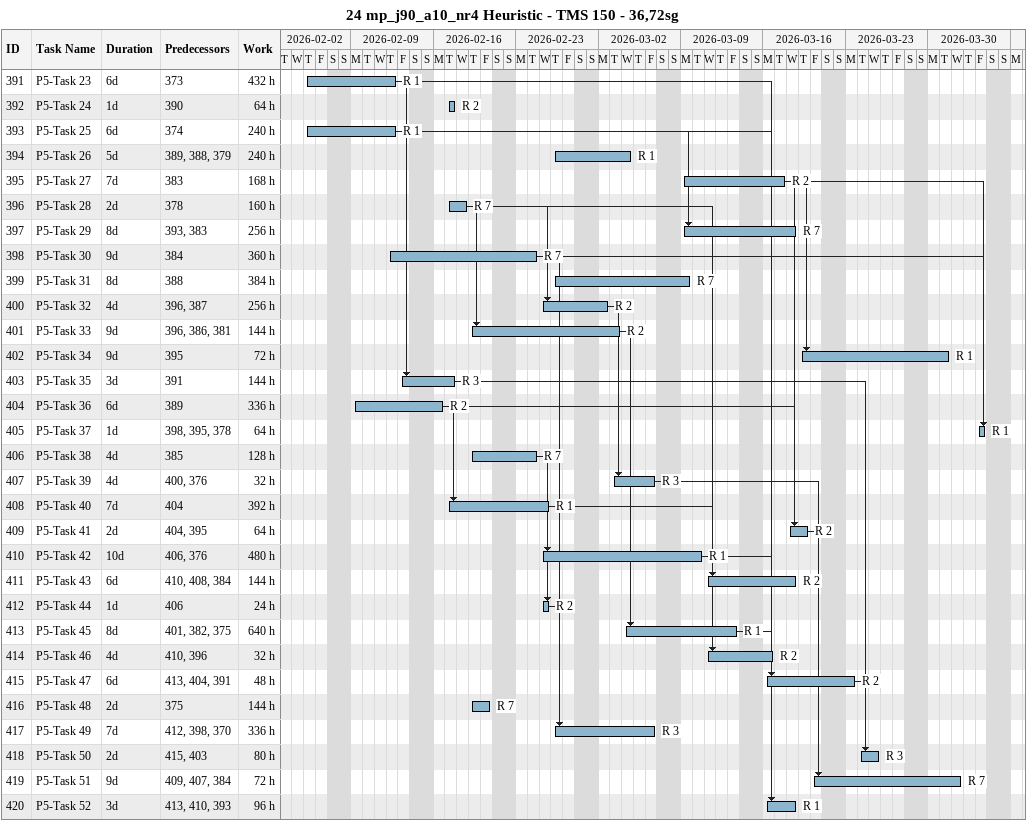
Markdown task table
24 mp_j90_a10_nr4 Heuristic - TMS 150 - 36,72sg

| ID | Task | Duration | Start | Finish | Predecessors | Resources | Work (h) |
|---|---|---|---|---|---|---|---|
| 391 | P5-Task 23 | 6d | 2026-02-05 | 2026-02-12 | 373 | R 1 | 432 |
| 392 | P5-Task 24 | 1d | 2026-02-17 | 2026-02-17 | 390 | R 2 | 64 |
| 393 | P5-Task 25 | 6d | 2026-02-05 | 2026-02-12 | 374 | R 1 | 240 |
| 394 | P5-Task 26 | 5d | 2026-02-26 | 2026-03-04 | 389, 388, 379 | R 1 | 240 |
| 395 | P5-Task 27 | 7d | 2026-03-09 | 2026-03-17 | 383 | R 2 | 168 |
| 396 | P5-Task 28 | 2d | 2026-02-17 | 2026-02-18 | 378 | R 7 | 160 |
| 397 | P5-Task 29 | 8d | 2026-03-09 | 2026-03-18 | 393, 383 | R 7 | 256 |
| 398 | P5-Task 30 | 9d | 2026-02-12 | 2026-02-24 | 384 | R 7 | 360 |
| 399 | P5-Task 31 | 8d | 2026-02-26 | 2026-03-09 | 388 | R 7 | 384 |
| 400 | P5-Task 32 | 4d | 2026-02-25 | 2026-03-02 | 396, 387 | R 2 | 256 |
| 401 | P5-Task 33 | 9d | 2026-02-19 | 2026-03-03 | 396, 386, 381 | R 2 | 144 |
| 402 | P5-Task 34 | 9d | 2026-03-19 | 2026-03-31 | 395 | R 1 | 72 |
| 403 | P5-Task 35 | 3d | 2026-02-13 | 2026-02-17 | 391 | R 3 | 144 |
| 404 | P5-Task 36 | 6d | 2026-02-09 | 2026-02-16 | 389 | R 2 | 336 |
| 405 | P5-Task 37 | 1d | 2026-04-03 | 2026-04-03 | 398, 395, 378 | R 1 | 64 |
| 406 | P5-Task 38 | 4d | 2026-02-19 | 2026-02-24 | 385 | R 7 | 128 |
| 407 | P5-Task 39 | 4d | 2026-03-03 | 2026-03-06 | 400, 376 | R 3 | 32 |
| 408 | P5-Task 40 | 7d | 2026-02-17 | 2026-02-25 | 404 | R 1 | 392 |
| 409 | P5-Task 41 | 2d | 2026-03-18 | 2026-03-19 | 404, 395 | R 2 | 64 |
| 410 | P5-Task 42 | 10d | 2026-02-25 | 2026-03-10 | 406, 376 | R 1 | 480 |
| 411 | P5-Task 43 | 6d | 2026-03-11 | 2026-03-18 | 410, 408, 384 | R 2 | 144 |
| 412 | P5-Task 44 | 1d | 2026-02-25 | 2026-02-25 | 406 | R 2 | 24 |
| 413 | P5-Task 45 | 8d | 2026-03-04 | 2026-03-13 | 401, 382, 375 | R 1 | 640 |
| 414 | P5-Task 46 | 4d | 2026-03-11 | 2026-03-16 | 410, 396 | R 2 | 32 |
| 415 | P5-Task 47 | 6d | 2026-03-16 | 2026-03-23 | 413, 404, 391 | R 2 | 48 |
| 416 | P5-Task 48 | 2d | 2026-02-19 | 2026-02-20 | 375 | R 7 | 144 |
| 417 | P5-Task 49 | 7d | 2026-02-26 | 2026-03-06 | 412, 398, 370 | R 3 | 336 |
| 418 | P5-Task 50 | 2d | 2026-03-24 | 2026-03-25 | 415, 403 | R 3 | 80 |
| 419 | P5-Task 51 | 9d | 2026-03-20 | 2026-04-01 | 409, 407, 384 | R 7 | 72 |
| 420 | P5-Task 52 | 3d | 2026-03-16 | 2026-03-18 | 413, 410, 393 | R 1 | 96 |
